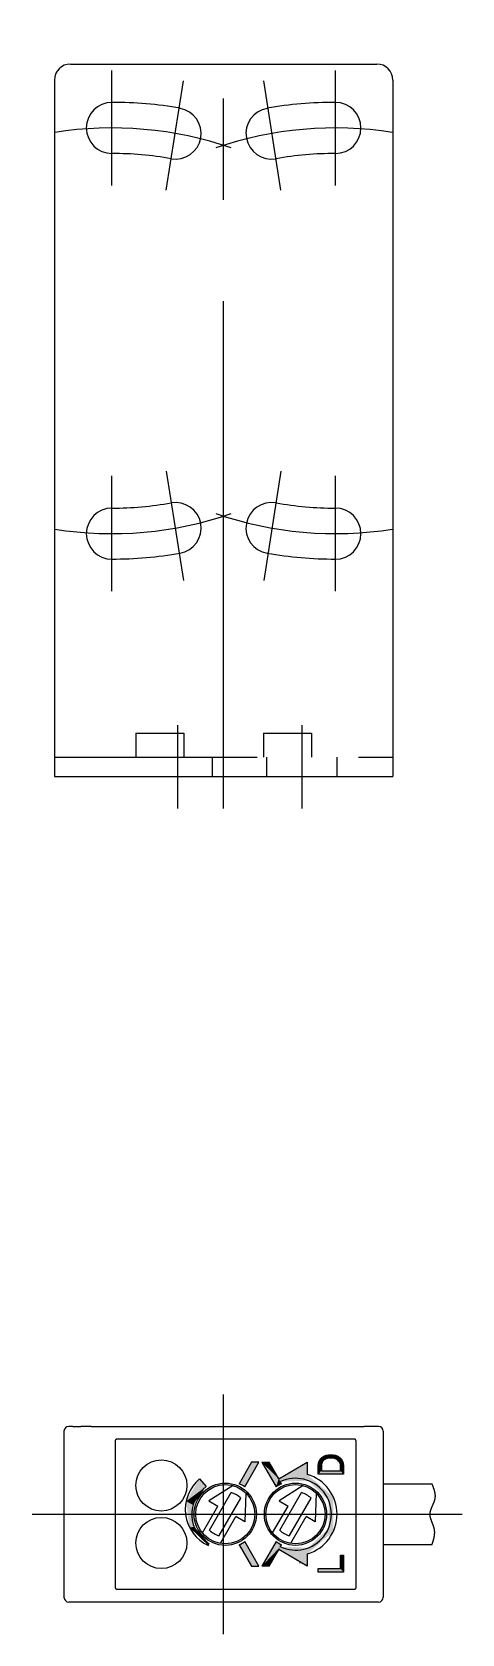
# Model space of a CAD drawing. Extents: x -19 to 104, y -28 to 519.
# Drawn here: x 76.9 to 103.8, y 240 to 340.2 of the extents above; entities that cross this region are included whole.
import ezdxf

# ---------------------------------------------------------------- set-up
doc = ezdxf.new("R2010")
doc.units = 0
doc.linetypes.add('CENTER', pattern=[50.8, 31.75, -6.35, 6.35, -6.35])
doc.linetypes.add('DASHED', pattern=[19.05, 12.7, -6.35])
doc.layers.get('0').update_dxf_attribs({"linetype": 'CONTINUOUS'})
doc.layers.add('CENTER', color=1, linetype='CONTINUOUS')

# ---------------------------------------------------------------- blocks, each defined once
blk = doc.blocks.new('*U2')
at = {"color": 3, "linetype": 'CONTINUOUS', "extrusion": (0, 0, -1)}
for points in [[(-92.33, 249.67), (-91.27, 250.7), (-91.73, 250.7)], [(-91.27, 250.7), (-92.33, 249.67), (-92.16, 249.16)], [(-94.12, 250.7), (-94.12, 249.94), (-92.33, 249.67)], [(-94.12, 249.94), (-94.19, 249.55), (-92.33, 249.67)], [(-94.12, 249.94), (-95.75, 248.53), (-94.19, 249.55)], [(-92.33, 249.67), (-92.43, 249.49), (-92.16, 249.16)], [(-92.43, 249.49), (-92.33, 249.27), (-92.16, 249.16)], [(-92.33, 249.67), (-94.19, 249.55), (-92.43, 249.49)], [(-92.43, 249.49), (-92.51, 249.36), (-92.33, 249.27)], [(-94.19, 249.55), (-95.75, 248.53), (-95.45, 248.33)], [(-95.75, 248.53), (-95.75, 246.38), (-95.45, 248.33)], [(-95.45, 248.33), (-95.75, 246.38), (-95.45, 246.57)], [(-92.16, 245.74), (-92.33, 245.63), (-91.27, 244.2)], [(-95.75, 246.38), (-94.12, 244.96), (-94.19, 245.35)], [(-95.45, 246.57), (-95.75, 246.38), (-94.19, 245.35)], [(-92.33, 245.63), (-92.51, 245.54), (-91.27, 244.2)], [(-92.51, 245.54), (-92.43, 245.41), (-91.27, 244.2)], [(-92.43, 245.41), (-92.33, 245.24), (-91.27, 244.2)], [(-92.33, 245.24), (-91.73, 244.2), (-91.27, 244.2)], [(-92.43, 245.41), (-94.19, 245.35), (-92.33, 245.24)], [(-94.19, 245.35), (-94.12, 244.96), (-92.33, 245.24)], [(-92.33, 245.24), (-94.12, 244.96), (-94.12, 244.2)]]:
    blk.add_solid(points, dxfattribs=at)
blk = doc.blocks.new('*U3')
at = {"color": 3, "linetype": 'CONTINUOUS', "extrusion": (0, 0, -1)}
for points in [[(-87.37, 249.67), (-87.78, 249.18), (-86.53, 248.26)], [(-87.78, 249.18), (-86.96, 248.04), (-86.53, 248.26)], [(-86.53, 248.26), (-86.96, 248.04), (-86.74, 246.63)], [(-86.96, 248.04), (-87.04, 246.65), (-86.74, 246.63)], [(-87.04, 246.65), (-87.98, 245.61), (-86.74, 246.63)], [(-86.74, 246.63), (-87.98, 245.61), (-87.92, 245.49)]]:
    blk.add_solid(points, dxfattribs=at)
blk = doc.blocks.new('*U4')
at = {"color": 3, "linetype": 'CONTINUOUS'}
for points in [[(90.2, 245.74), (90.03, 245.63), (91.09, 244.2)], [(90.03, 245.63), (89.85, 245.54), (91.09, 244.2)], [(89.85, 245.54), (90.62, 244.2), (91.09, 244.2)]]:
    blk.add_solid(points, dxfattribs=at)
blk = doc.blocks.new('*U5')
at = {"color": 3, "linetype": 'CONTINUOUS'}
for points in [[(89.85, 249.36), (91.09, 250.7), (90.62, 250.7)], [(91.09, 250.7), (89.85, 249.36), (90.03, 249.27)], [(91.09, 250.7), (90.03, 249.27), (90.2, 249.16)]]:
    blk.add_solid(points, dxfattribs=at)
blk = doc.blocks.new('*U6')
at = {"color": 3, "linetype": 'CONTINUOUS', "extrusion": (0, 0, -1)}
for points in [[(-96.19, 244.05), (-96.19, 244.88), (-96.38, 244.88)], [(-96.38, 244.88), (-96.38, 243.83), (-96.19, 244.05)], [(-94.81, 244.05), (-96.38, 243.83), (-94.81, 243.83)], [(-96.38, 243.83), (-94.81, 244.05), (-96.19, 244.05)]]:
    blk.add_solid(points, dxfattribs=at)
blk = doc.blocks.new('*U7')
at = {"color": 3, "linetype": 'CONTINUOUS', "extrusion": (0, 0, -1)}
for points in [[(-94.88, 250.81), (-95.11, 250.79), (-94.84, 250.72)], [(-95.11, 250.79), (-95.07, 250.74), (-94.84, 250.72)], [(-95.07, 250.74), (-95.04, 250.68), (-94.84, 250.72)], [(-94.93, 250.89), (-95.18, 250.85), (-94.88, 250.81)], [(-95.18, 250.85), (-95.11, 250.79), (-94.88, 250.81)], [(-95, 250.97), (-95.48, 250.95), (-94.93, 250.89)], [(-95.48, 250.95), (-95.37, 250.93), (-94.93, 250.89)], [(-95.37, 250.93), (-95.27, 250.9), (-94.93, 250.89)], [(-95.27, 250.9), (-95.18, 250.85), (-94.93, 250.89)], [(-95.09, 251.05), (-96.1, 251.04), (-95, 250.97)], [(-96.1, 251.04), (-96.19, 250.96), (-95, 250.97)], [(-95, 250.97), (-96.19, 250.96), (-95.6, 250.96)], [(-95, 250.97), (-95.6, 250.96), (-95.48, 250.95)], [(-96, 251.1), (-96.1, 251.04), (-95.09, 251.05)], [(-95.19, 251.1), (-96, 251.1), (-95.09, 251.05)], [(-95.88, 251.14), (-96, 251.1), (-95.19, 251.1)], [(-95.31, 251.14), (-95.88, 251.14), (-95.19, 251.1)], [(-95.75, 251.17), (-95.88, 251.14), (-95.31, 251.14)], [(-95.45, 251.17), (-95.75, 251.17), (-95.31, 251.14)], [(-95.6, 251.17), (-95.75, 251.17), (-95.45, 251.17)], [(-96.19, 250.96), (-95.72, 250.95), (-95.6, 250.96)], [(-96.19, 250.96), (-96.26, 250.89), (-95.72, 250.95)], [(-95.72, 250.95), (-96.26, 250.89), (-95.83, 250.93)], [(-95.83, 250.93), (-96.26, 250.89), (-95.92, 250.89)], [(-95.92, 250.89), (-96.26, 250.89), (-96.01, 250.85)], [(-96.26, 250.89), (-96.31, 250.81), (-96.01, 250.85)], [(-96.01, 250.85), (-96.31, 250.81), (-96.08, 250.78)], [(-96.31, 250.81), (-96.35, 250.72), (-96.08, 250.78)], [(-96.08, 250.78), (-96.35, 250.72), (-96.12, 250.74)], [(-96.12, 250.74), (-96.35, 250.72), (-96.15, 250.69)], [(-94.82, 250.62), (-95, 250.57), (-94.81, 250.51)], [(-95, 250.57), (-95, 250.5), (-94.81, 250.51)], [(-94.81, 250.51), (-95, 250.5), (-94.81, 249.95)], [(-95, 250.5), (-95, 250.17), (-94.81, 249.95)], [(-96.19, 250.17), (-96.38, 249.95), (-94.81, 249.95)], [(-94.81, 249.95), (-95, 250.17), (-96.19, 250.17)], [(-94.84, 250.72), (-95.04, 250.68), (-94.82, 250.62)], [(-95.04, 250.68), (-95.02, 250.63), (-94.82, 250.62)], [(-95.02, 250.63), (-95, 250.57), (-94.82, 250.62)], [(-96.35, 250.72), (-96.37, 250.62), (-96.15, 250.69)], [(-96.15, 250.69), (-96.37, 250.62), (-96.18, 250.63)], [(-96.18, 250.63), (-96.37, 250.62), (-96.19, 250.57)], [(-96.37, 250.62), (-96.38, 250.51), (-96.19, 250.57)], [(-96.19, 250.57), (-96.38, 250.51), (-96.19, 250.5)], [(-96.38, 250.51), (-96.38, 249.95), (-96.19, 250.5)], [(-96.19, 250.5), (-96.38, 249.95), (-96.19, 250.17)]]:
    blk.add_solid(points, dxfattribs=at)

msp = doc.modelspace()

# ---------------------------------------------------------------- linework, layer by layer
at = {"color": 7, "linetype": 'CONTINUOUS'}
for p, q in [((79.28, 338.24), (98.48, 338.24)), ((78.28, 337.24), (78.28, 314.04)), ((99.48, 337.24), (99.48, 293.64)), ((81.88, 332.66), (81.88, 332.65)), ((95.88, 332.66), (95.88, 332.65)), ((78.28, 314.04), (78.28, 293.64)), ((81.88, 310.43), (81.88, 310.44)), ((95.88, 310.43), (95.88, 310.44)), ((78.28, 293.64), (99.48, 293.64)), ((79.44, 252.95), (79.18, 252.95)), ((79.44, 252.95), (79.94, 252.95)), ((80.58, 252.95), (79.94, 252.95)), ((80.58, 252.95), (97.68, 252.95)), ((98.58, 252.95), (97.68, 252.95)), ((78.88, 252.65), (78.88, 242.25)), ((82.08, 252.01), (82.08, 242.89)), ((97.04, 252.15), (82.22, 252.15)), ((97.18, 242.89), (97.18, 252.01)), ((98.88, 252.65), (98.88, 242.25)), ((94.84, 250.72), (94.88, 250.81)), ((94.88, 250.81), (94.93, 250.89)), ((94.93, 250.89), (95, 250.97)), ((95, 250.97), (95.09, 251.05)), ((95.07, 250.74), (95.04, 250.68)), ((95.11, 250.79), (95.07, 250.74)), ((95.09, 251.05), (95.19, 251.1)), ((95.18, 250.85), (95.11, 250.79)), ((95.27, 250.9), (95.18, 250.85)), ((95.19, 251.1), (95.31, 251.14)), ((95.37, 250.93), (95.27, 250.9)), ((95.31, 251.14), (95.45, 251.17)), ((95.48, 250.95), (95.37, 250.93)), ((95.45, 251.17), (95.6, 251.17)), ((95.6, 250.96), (95.48, 250.95)), ((95.6, 251.17), (95.75, 251.17)), ((95.72, 250.95), (95.6, 250.96)), ((95.83, 250.93), (95.72, 250.95)), ((95.75, 251.17), (95.88, 251.14)), ((95.92, 250.89), (95.83, 250.93)), ((95.88, 251.14), (96, 251.1)), ((96.01, 250.85), (95.92, 250.89)), ((96, 251.1), (96.1, 251.04)), ((96.08, 250.78), (96.01, 250.85)), ((96.12, 250.74), (96.08, 250.78)), ((96.1, 251.04), (96.19, 250.96)), ((96.15, 250.69), (96.12, 250.74)), ((96.19, 250.96), (96.26, 250.89)), ((96.26, 250.89), (96.31, 250.81)), ((96.31, 250.81), (96.35, 250.72)), ((90.62, 250.7), (89.85, 249.36)), ((90.2, 249.16), (91.09, 250.7)), ((91.09, 250.7), (90.62, 250.7)), ((91.27, 250.7), (91.73, 250.7)), ((91.27, 250.7), (92.16, 249.16)), ((92.33, 249.67), (91.73, 250.7)), ((92.33, 249.67), (94.12, 250.7)), ((94.12, 250.7), (94.12, 249.94)), ((94.81, 250.51), (94.82, 250.62)), ((94.81, 249.95), (94.81, 250.51)), ((96.38, 249.95), (94.81, 249.95)), ((94.82, 250.62), (94.84, 250.72)), ((95.02, 250.63), (95, 250.57)), ((95, 250.57), (95, 250.5)), ((95, 250.5), (95, 250.17)), ((95, 250.17), (96.19, 250.17)), ((95.04, 250.68), (95.02, 250.63)), ((96.18, 250.63), (96.15, 250.69)), ((96.19, 250.57), (96.18, 250.63)), ((96.19, 250.5), (96.19, 250.57)), ((96.19, 250.17), (96.19, 250.5)), ((96.35, 250.72), (96.37, 250.62)), ((96.37, 250.62), (96.38, 250.51)), ((96.38, 250.51), (96.38, 249.95)), ((86.58, 249.25), (86.58, 249.25)), ((86.58, 249.25), (86.58, 249.25)), ((86.58, 249.25), (86.58, 249.25)), ((86.58, 249.25), (86.58, 249.25)), ((86.58, 249.25), (86.58, 249.25)), ((86.58, 249.25), (86.58, 249.25)), ((86.58, 249.25), (86.58, 249.25)), ((86.58, 249.25), (86.58, 249.25)), ((86.58, 249.25), (86.58, 249.25)), ((86.58, 249.25), (86.58, 249.25)), ((87.37, 249.67), (87.78, 249.18)), ((89.47, 249.24), (87.96, 248.28)), ((88, 246.46), (89.36, 248.8)), ((90.11, 249.14), (90.11, 249.14)), ((90.28, 248.77), (90.21, 246.98)), ((93.87, 249.24), (92.35, 248.28)), ((92.4, 246.46), (93.76, 248.8)), ((92.51, 249.36), (92.43, 249.49)), ((94.68, 248.77), (94.61, 246.98)), ((98.88, 249.35), (101.94, 249.35)), ((87.55, 246.28), (88.52, 247.95)), ((87.96, 248.28), (88.52, 247.95)), ((88.61, 246.11), (89.96, 248.45)), ((89.78, 248.14), (89.78, 248.14)), ((89.78, 248.14), (89.78, 248.14)), ((89.78, 248.14), (89.78, 248.14)), ((89.78, 248.14), (89.78, 248.14)), ((89.78, 248.14), (89.78, 248.14)), ((89.78, 248.14), (89.78, 248.14)), ((89.78, 248.14), (89.78, 248.14)), ((89.78, 248.14), (89.78, 248.14)), ((91.95, 246.28), (92.92, 247.95)), ((92.35, 248.28), (92.92, 247.95)), ((93.01, 246.11), (94.36, 248.45)), ((94.18, 248.14), (94.18, 248.14)), ((94.18, 248.14), (94.18, 248.14)), ((94.18, 248.14), (94.18, 248.14)), ((94.18, 248.14), (94.18, 248.14)), ((88.68, 245.63), (89.64, 247.3)), ((90.21, 246.98), (89.64, 247.3)), ((90.83, 247.45), (90.83, 247.45)), ((90.83, 247.45), (90.83, 247.45)), ((90.83, 247.45), (90.83, 247.45)), ((90.83, 247.45), (90.83, 247.45)), ((90.83, 247.45), (90.83, 247.45)), ((90.83, 247.45), (90.83, 247.45)), ((90.83, 247.45), (90.83, 247.45)), ((90.83, 247.45), (90.83, 247.45)), ((90.83, 247.45), (90.83, 247.45)), ((90.83, 247.45), (90.83, 247.45)), ((93.08, 245.63), (94.04, 247.3)), ((94.61, 246.98), (94.04, 247.3)), ((91.09, 244.2), (90.2, 245.74)), ((92.16, 245.74), (91.27, 244.2)), ((86.58, 245.65), (86.58, 245.65)), ((86.58, 245.65), (86.58, 245.65)), ((86.58, 245.65), (86.58, 245.65)), ((86.58, 245.65), (86.58, 245.65)), ((86.58, 245.65), (86.58, 245.65)), ((86.58, 245.65), (86.58, 245.65)), ((86.58, 245.65), (86.58, 245.65)), ((86.58, 245.65), (86.58, 245.65)), ((86.58, 245.65), (86.58, 245.65)), ((86.58, 245.65), (86.58, 245.65)), ((87.92, 245.49), (87.98, 245.61)), ((89.85, 245.54), (90.62, 244.2)), ((91.73, 244.2), (92.33, 245.24)), ((94.12, 244.2), (92.33, 245.24)), ((92.43, 245.41), (92.51, 245.54)), ((94.12, 244.96), (94.12, 244.2)), ((96.19, 244.05), (96.19, 244.88)), ((96.19, 244.88), (96.38, 244.88)), ((96.38, 244.88), (96.38, 243.83)), ((98.88, 245.55), (101.94, 245.55)), ((90.62, 244.2), (91.09, 244.2)), ((91.73, 244.2), (91.27, 244.2)), ((93.64, 244.39), (93.65, 244.4)), ((94.81, 243.83), (94.81, 244.05)), ((94.81, 244.05), (96.19, 244.05)), ((96.38, 243.83), (94.81, 243.83)), ((82.22, 242.75), (97.04, 242.75)), ((79.44, 241.95), (79.18, 241.95)), ((79.94, 241.95), (79.44, 241.95)), ((80.58, 241.95), (79.94, 241.95)), ((97.68, 241.95), (80.58, 241.95)), ((98.58, 241.95), (97.68, 241.95))]:
    msp.add_line(p, q, dxfattribs=at)
at = {"color": 3, "linetype": 'DASHED'}
for p, q in [((83.38, 296.34), (86.38, 296.34)), ((83.38, 296.34), (83.38, 294.84)), ((86.38, 296.34), (86.38, 294.84)), ((91.38, 296.34), (94.38, 296.34)), ((91.38, 296.34), (91.38, 294.84)), ((94.38, 296.34), (94.38, 294.84)), ((78.28, 294.84), (99.48, 294.84)), ((88.18, 293.64), (88.18, 294.84)), ((91.58, 293.64), (91.58, 294.84)), ((95.98, 293.64), (95.98, 294.84))]:
    msp.add_line(p, q, dxfattribs=at)
at = {"color": 7}
for points in [[(82.22, 252.15, 0), (82.22, 252.15, 0), (82.22, 252.15, 0), (82.22, 252.15, 0), (82.21, 252.15, 0), (82.21, 252.15, 0), (82.21, 252.15, 0), (82.21, 252.15, 0), (82.21, 252.15, 0), (82.21, 252.15, 0), (82.21, 252.15, 0), (82.21, 252.15, 0), (82.21, 252.15, 0), (82.21, 252.15, 0), (82.2, 252.15, 0), (82.2, 252.15, 0), (82.2, 252.15, 0), (82.2, 252.15, 0), (82.2, 252.15, 0), (82.2, 252.15, 0), (82.2, 252.15, 0), (82.2, 252.15, 0), (82.2, 252.15, 0), (82.2, 252.15, 0), (82.19, 252.15, 0), (82.19, 252.15, 0), (82.19, 252.15, 0), (82.19, 252.15, 0), (82.19, 252.15, 0), (82.19, 252.15, 0), (82.19, 252.15, 0), (82.19, 252.15, 0), (82.19, 252.15, 0), (82.19, 252.15, 0), (82.18, 252.15, 0), (82.18, 252.15, 0), (82.18, 252.15, 0), (82.18, 252.15, 0), (82.18, 252.15, 0), (82.18, 252.15, 0), (82.18, 252.15, 0), (82.18, 252.15, 0), (82.18, 252.15, 0), (82.18, 252.15, 0), (82.18, 252.15, 0), (82.17, 252.15, 0), (82.17, 252.15, 0), (82.17, 252.15, 0), (82.17, 252.15, 0), (82.17, 252.15, 0), (82.17, 252.14, 0), (82.17, 252.14, 0), (82.17, 252.14, 0), (82.17, 252.14, 0), (82.17, 252.14, 0), (82.17, 252.14, 0), (82.16, 252.14, 0), (82.16, 252.14, 0), (82.16, 252.14, 0), (82.16, 252.14, 0), (82.16, 252.14, 0), (82.16, 252.14, 0), (82.16, 252.14, 0), (82.16, 252.14, 0), (82.16, 252.14, 0), (82.16, 252.14, 0), (82.16, 252.14, 0), (82.15, 252.14, 0), (82.15, 252.14, 0), (82.15, 252.14, 0), (82.15, 252.14, 0), (82.15, 252.14, 0), (82.15, 252.14, 0), (82.15, 252.14, 0), (82.15, 252.13, 0), (82.15, 252.13, 0), (82.15, 252.13, 0), (82.15, 252.13, 0), (82.15, 252.13, 0), (82.14, 252.13, 0), (82.14, 252.13, 0), (82.14, 252.13, 0), (82.14, 252.13, 0), (82.14, 252.13, 0), (82.14, 252.13, 0), (82.14, 252.13, 0), (82.14, 252.13, 0), (82.14, 252.13, 0), (82.14, 252.13, 0), (82.14, 252.13, 0), (82.14, 252.13, 0), (82.13, 252.13, 0), (82.13, 252.12, 0), (82.13, 252.12, 0), (82.13, 252.12, 0), (82.13, 252.12, 0), (82.13, 252.12, 0), (82.13, 252.12, 0), (82.13, 252.12, 0), (82.13, 252.12, 0), (82.13, 252.12, 0), (82.13, 252.12, 0), (82.13, 252.12, 0), (82.13, 252.12, 0), (82.12, 252.12, 0), (82.12, 252.12, 0), (82.12, 252.12, 0), (82.12, 252.12, 0), (82.12, 252.12, 0), (82.12, 252.11, 0), (82.12, 252.11, 0), (82.12, 252.11, 0), (82.12, 252.11, 0), (82.12, 252.11, 0), (82.12, 252.11, 0), (82.12, 252.11, 0), (82.12, 252.11, 0), (82.12, 252.11, 0), (82.11, 252.11, 0), (82.11, 252.11, 0), (82.11, 252.11, 0), (82.11, 252.11, 0), (82.11, 252.1, 0), (82.11, 252.1, 0), (82.11, 252.1, 0), (82.11, 252.1, 0), (82.11, 252.1, 0), (82.11, 252.1, 0), (82.11, 252.1, 0), (82.11, 252.1, 0), (82.11, 252.1, 0), (82.11, 252.1, 0), (82.11, 252.1, 0), (82.11, 252.1, 0), (82.1, 252.1, 0), (82.1, 252.09, 0), (82.1, 252.09, 0), (82.1, 252.09, 0), (82.1, 252.09, 0), (82.1, 252.09, 0), (82.1, 252.09, 0), (82.1, 252.09, 0), (82.1, 252.09, 0), (82.1, 252.09, 0), (82.1, 252.09, 0), (82.1, 252.09, 0), (82.1, 252.09, 0), (82.1, 252.09, 0), (82.1, 252.08, 0), (82.1, 252.08, 0), (82.1, 252.08, 0), (82.1, 252.08, 0), (82.1, 252.08, 0), (82.09, 252.08, 0), (82.09, 252.08, 0), (82.09, 252.08, 0), (82.09, 252.08, 0), (82.09, 252.08, 0), (82.09, 252.07, 0), (82.09, 252.07, 0), (82.09, 252.07, 0), (82.09, 252.07, 0), (82.09, 252.07, 0), (82.09, 252.07, 0), (82.09, 252.07, 0), (82.09, 252.07, 0), (82.09, 252.07, 0), (82.09, 252.07, 0), (82.09, 252.07, 0), (82.09, 252.07, 0), (82.09, 252.06, 0), (82.09, 252.06, 0), (82.09, 252.06, 0), (82.09, 252.06, 0), (82.09, 252.06, 0), (82.09, 252.06, 0), (82.09, 252.06, 0), (82.09, 252.06, 0), (82.09, 252.06, 0), (82.09, 252.06, 0), (82.09, 252.06, 0), (82.09, 252.06, 0), (82.08, 252.05, 0), (82.08, 252.05, 0), (82.08, 252.05, 0), (82.08, 252.05, 0), (82.08, 252.05, 0), (82.08, 252.05, 0), (82.08, 252.05, 0), (82.08, 252.05, 0), (82.08, 252.05, 0), (82.08, 252.04, 0), (82.08, 252.04, 0), (82.08, 252.04, 0), (82.08, 252.04, 0), (82.08, 252.04, 0), (82.08, 252.04, 0), (82.08, 252.04, 0), (82.08, 252.04, 0), (82.08, 252.04, 0), (82.08, 252.04, 0), (82.08, 252.03, 0), (82.08, 252.03, 0), (82.08, 252.03, 0), (82.08, 252.03, 0), (82.08, 252.03, 0), (82.08, 252.03, 0), (82.08, 252.03, 0), (82.08, 252.03, 0), (82.08, 252.03, 0), (82.08, 252.03, 0), (82.08, 252.03, 0), (82.08, 252.03, 0), (82.08, 252.02, 0), (82.08, 252.02, 0), (82.08, 252.02, 0), (82.08, 252.02, 0), (82.08, 252.02, 0), (82.08, 252.02, 0), (82.08, 252.02, 0), (82.08, 252.02, 0), (82.08, 252.02, 0), (82.08, 252.01, 0), (82.08, 252.01, 0)], [(97.18, 252.01, 0), (97.18, 252.01, 0), (97.18, 252.02, 0), (97.18, 252.02, 0), (97.18, 252.02, 0), (97.18, 252.02, 0), (97.18, 252.02, 0), (97.18, 252.02, 0), (97.18, 252.02, 0), (97.18, 252.02, 0), (97.18, 252.02, 0), (97.18, 252.03, 0), (97.18, 252.03, 0), (97.18, 252.03, 0), (97.18, 252.03, 0), (97.18, 252.03, 0), (97.18, 252.03, 0), (97.18, 252.03, 0), (97.18, 252.03, 0), (97.18, 252.03, 0), (97.18, 252.03, 0), (97.18, 252.03, 0), (97.18, 252.03, 0), (97.18, 252.04, 0), (97.18, 252.04, 0), (97.18, 252.04, 0), (97.18, 252.04, 0), (97.18, 252.04, 0), (97.18, 252.04, 0), (97.17, 252.04, 0), (97.17, 252.04, 0), (97.17, 252.04, 0), (97.17, 252.04, 0), (97.17, 252.05, 0), (97.17, 252.05, 0), (97.17, 252.05, 0), (97.17, 252.05, 0), (97.17, 252.05, 0), (97.17, 252.05, 0), (97.17, 252.05, 0), (97.17, 252.05, 0), (97.17, 252.05, 0), (97.17, 252.06, 0), (97.17, 252.06, 0), (97.17, 252.06, 0), (97.17, 252.06, 0), (97.17, 252.06, 0), (97.17, 252.06, 0), (97.17, 252.06, 0), (97.17, 252.06, 0), (97.17, 252.06, 0), (97.17, 252.06, 0), (97.17, 252.06, 0), (97.17, 252.06, 0), (97.17, 252.07, 0), (97.17, 252.07, 0), (97.17, 252.07, 0), (97.17, 252.07, 0), (97.17, 252.07, 0), (97.17, 252.07, 0), (97.17, 252.07, 0), (97.17, 252.07, 0), (97.17, 252.07, 0), (97.17, 252.07, 0), (97.17, 252.07, 0), (97.16, 252.07, 0), (97.16, 252.08, 0), (97.16, 252.08, 0), (97.16, 252.08, 0), (97.16, 252.08, 0), (97.16, 252.08, 0), (97.16, 252.08, 0), (97.16, 252.08, 0), (97.16, 252.08, 0), (97.16, 252.08, 0), (97.16, 252.08, 0), (97.16, 252.09, 0), (97.16, 252.09, 0), (97.16, 252.09, 0), (97.16, 252.09, 0), (97.16, 252.09, 0), (97.16, 252.09, 0), (97.16, 252.09, 0), (97.16, 252.09, 0), (97.16, 252.09, 0), (97.16, 252.09, 0), (97.15, 252.09, 0), (97.15, 252.09, 0), (97.15, 252.09, 0), (97.15, 252.1, 0), (97.15, 252.1, 0), (97.15, 252.1, 0), (97.15, 252.1, 0), (97.15, 252.1, 0), (97.15, 252.1, 0), (97.15, 252.1, 0), (97.15, 252.1, 0), (97.15, 252.1, 0), (97.15, 252.1, 0), (97.15, 252.1, 0), (97.15, 252.1, 0), (97.15, 252.1, 0), (97.14, 252.11, 0), (97.14, 252.11, 0), (97.14, 252.11, 0), (97.14, 252.11, 0), (97.14, 252.11, 0), (97.14, 252.11, 0), (97.14, 252.11, 0), (97.14, 252.11, 0), (97.14, 252.11, 0), (97.14, 252.11, 0), (97.14, 252.11, 0), (97.14, 252.11, 0), (97.14, 252.11, 0), (97.14, 252.12, 0), (97.14, 252.12, 0), (97.13, 252.12, 0), (97.13, 252.12, 0), (97.13, 252.12, 0), (97.13, 252.12, 0), (97.13, 252.12, 0), (97.13, 252.12, 0), (97.13, 252.12, 0), (97.13, 252.12, 0), (97.13, 252.12, 0), (97.13, 252.12, 0), (97.13, 252.12, 0), (97.13, 252.12, 0), (97.13, 252.12, 0), (97.12, 252.12, 0), (97.12, 252.12, 0), (97.12, 252.13, 0), (97.12, 252.13, 0), (97.12, 252.13, 0), (97.12, 252.13, 0), (97.12, 252.13, 0), (97.12, 252.13, 0), (97.12, 252.13, 0), (97.12, 252.13, 0), (97.12, 252.13, 0), (97.12, 252.13, 0), (97.11, 252.13, 0), (97.11, 252.13, 0), (97.11, 252.13, 0), (97.11, 252.13, 0), (97.11, 252.13, 0), (97.11, 252.13, 0), (97.11, 252.13, 0), (97.11, 252.13, 0), (97.11, 252.14, 0), (97.11, 252.14, 0), (97.11, 252.14, 0), (97.11, 252.14, 0), (97.1, 252.14, 0), (97.1, 252.14, 0), (97.1, 252.14, 0), (97.1, 252.14, 0), (97.1, 252.14, 0), (97.1, 252.14, 0), (97.1, 252.14, 0), (97.1, 252.14, 0), (97.1, 252.14, 0), (97.1, 252.14, 0), (97.1, 252.14, 0), (97.09, 252.14, 0), (97.09, 252.14, 0), (97.09, 252.14, 0), (97.09, 252.14, 0), (97.09, 252.14, 0), (97.09, 252.14, 0), (97.09, 252.14, 0), (97.09, 252.14, 0), (97.09, 252.14, 0), (97.09, 252.15, 0), (97.09, 252.15, 0), (97.08, 252.15, 0), (97.08, 252.15, 0), (97.08, 252.15, 0), (97.08, 252.15, 0), (97.08, 252.15, 0), (97.08, 252.15, 0), (97.08, 252.15, 0), (97.08, 252.15, 0), (97.08, 252.15, 0), (97.08, 252.15, 0), (97.08, 252.15, 0), (97.07, 252.15, 0), (97.07, 252.15, 0), (97.07, 252.15, 0), (97.07, 252.15, 0), (97.07, 252.15, 0), (97.07, 252.15, 0), (97.07, 252.15, 0), (97.07, 252.15, 0), (97.07, 252.15, 0), (97.07, 252.15, 0), (97.06, 252.15, 0), (97.06, 252.15, 0), (97.06, 252.15, 0), (97.06, 252.15, 0), (97.06, 252.15, 0), (97.06, 252.15, 0), (97.06, 252.15, 0), (97.06, 252.15, 0), (97.06, 252.15, 0), (97.06, 252.15, 0), (97.06, 252.15, 0), (97.05, 252.15, 0), (97.05, 252.15, 0), (97.05, 252.15, 0), (97.05, 252.15, 0), (97.05, 252.15, 0), (97.05, 252.15, 0), (97.05, 252.15, 0), (97.05, 252.15, 0), (97.05, 252.15, 0), (97.05, 252.15, 0), (97.04, 252.15, 0), (97.04, 252.15, 0), (97.04, 252.15, 0), (97.04, 252.15, 0), (97.04, 252.15, 0), (97.04, 252.15, 0)], [(82.08, 242.89, 0), (82.08, 242.89, 0), (82.08, 242.89, 0), (82.08, 242.89, 0), (82.08, 242.89, 0), (82.08, 242.89, 0), (82.08, 242.89, 0), (82.08, 242.88, 0), (82.08, 242.88, 0), (82.08, 242.88, 0), (82.08, 242.88, 0), (82.08, 242.88, 0), (82.08, 242.88, 0), (82.08, 242.88, 0), (82.08, 242.88, 0), (82.08, 242.88, 0), (82.08, 242.88, 0), (82.08, 242.88, 0), (82.08, 242.88, 0), (82.08, 242.87, 0), (82.08, 242.87, 0), (82.08, 242.87, 0), (82.08, 242.87, 0), (82.08, 242.87, 0), (82.08, 242.87, 0), (82.08, 242.87, 0), (82.08, 242.87, 0), (82.08, 242.87, 0), (82.08, 242.87, 0), (82.08, 242.86, 0), (82.08, 242.86, 0), (82.08, 242.86, 0), (82.08, 242.86, 0), (82.08, 242.86, 0), (82.08, 242.86, 0), (82.08, 242.86, 0), (82.08, 242.86, 0), (82.08, 242.86, 0), (82.08, 242.85, 0), (82.08, 242.85, 0), (82.08, 242.85, 0), (82.08, 242.85, 0), (82.09, 242.85, 0), (82.09, 242.85, 0), (82.09, 242.85, 0), (82.09, 242.85, 0), (82.09, 242.85, 0), (82.09, 242.85, 0), (82.09, 242.85, 0), (82.09, 242.84, 0), (82.09, 242.84, 0), (82.09, 242.84, 0), (82.09, 242.84, 0), (82.09, 242.84, 0), (82.09, 242.84, 0), (82.09, 242.84, 0), (82.09, 242.84, 0), (82.09, 242.84, 0), (82.09, 242.84, 0), (82.09, 242.84, 0), (82.09, 242.84, 0), (82.09, 242.83, 0), (82.09, 242.83, 0), (82.09, 242.83, 0), (82.09, 242.83, 0), (82.09, 242.83, 0), (82.09, 242.83, 0), (82.09, 242.83, 0), (82.09, 242.83, 0), (82.09, 242.83, 0), (82.09, 242.83, 0), (82.1, 242.82, 0), (82.1, 242.82, 0), (82.1, 242.82, 0), (82.1, 242.82, 0), (82.1, 242.82, 0), (82.1, 242.82, 0), (82.1, 242.82, 0), (82.1, 242.82, 0), (82.1, 242.82, 0), (82.1, 242.82, 0), (82.1, 242.82, 0), (82.1, 242.82, 0), (82.1, 242.81, 0), (82.1, 242.81, 0), (82.1, 242.81, 0), (82.1, 242.81, 0), (82.1, 242.81, 0), (82.1, 242.81, 0), (82.1, 242.81, 0), (82.11, 242.81, 0), (82.11, 242.81, 0), (82.11, 242.81, 0), (82.11, 242.81, 0), (82.11, 242.81, 0), (82.11, 242.81, 0), (82.11, 242.81, 0), (82.11, 242.8, 0), (82.11, 242.8, 0), (82.11, 242.8, 0), (82.11, 242.8, 0), (82.11, 242.8, 0), (82.11, 242.8, 0), (82.11, 242.8, 0), (82.11, 242.8, 0), (82.11, 242.8, 0), (82.12, 242.8, 0), (82.12, 242.8, 0), (82.12, 242.8, 0), (82.12, 242.79, 0), (82.12, 242.79, 0), (82.12, 242.79, 0), (82.12, 242.79, 0), (82.12, 242.79, 0), (82.12, 242.79, 0), (82.12, 242.79, 0), (82.12, 242.79, 0), (82.12, 242.79, 0), (82.12, 242.79, 0), (82.12, 242.79, 0), (82.13, 242.79, 0), (82.13, 242.79, 0), (82.13, 242.79, 0), (82.13, 242.79, 0), (82.13, 242.78, 0), (82.13, 242.78, 0), (82.13, 242.78, 0), (82.13, 242.78, 0), (82.13, 242.78, 0), (82.13, 242.78, 0), (82.13, 242.78, 0), (82.13, 242.78, 0), (82.13, 242.78, 0), (82.14, 242.78, 0), (82.14, 242.78, 0), (82.14, 242.78, 0), (82.14, 242.78, 0), (82.14, 242.78, 0), (82.14, 242.78, 0), (82.14, 242.78, 0), (82.14, 242.78, 0), (82.14, 242.78, 0), (82.14, 242.78, 0), (82.14, 242.77, 0), (82.14, 242.77, 0), (82.15, 242.77, 0), (82.15, 242.77, 0), (82.15, 242.77, 0), (82.15, 242.77, 0), (82.15, 242.77, 0), (82.15, 242.77, 0), (82.15, 242.77, 0), (82.15, 242.77, 0), (82.15, 242.77, 0), (82.15, 242.77, 0), (82.15, 242.77, 0), (82.15, 242.77, 0), (82.16, 242.77, 0), (82.16, 242.77, 0), (82.16, 242.77, 0), (82.16, 242.77, 0), (82.16, 242.77, 0), (82.16, 242.76, 0), (82.16, 242.76, 0), (82.16, 242.76, 0), (82.16, 242.76, 0), (82.16, 242.76, 0), (82.16, 242.76, 0), (82.17, 242.76, 0), (82.17, 242.76, 0), (82.17, 242.76, 0), (82.17, 242.76, 0), (82.17, 242.76, 0), (82.17, 242.76, 0), (82.17, 242.76, 0), (82.17, 242.76, 0), (82.17, 242.76, 0), (82.17, 242.76, 0), (82.17, 242.76, 0), (82.18, 242.76, 0), (82.18, 242.76, 0), (82.18, 242.76, 0), (82.18, 242.76, 0), (82.18, 242.76, 0), (82.18, 242.76, 0), (82.18, 242.76, 0), (82.18, 242.76, 0), (82.18, 242.76, 0), (82.18, 242.76, 0), (82.18, 242.76, 0), (82.19, 242.76, 0), (82.19, 242.76, 0), (82.19, 242.76, 0), (82.19, 242.76, 0), (82.19, 242.76, 0), (82.19, 242.76, 0), (82.19, 242.76, 0), (82.19, 242.76, 0), (82.19, 242.76, 0), (82.19, 242.76, 0), (82.2, 242.76, 0), (82.2, 242.76, 0), (82.2, 242.76, 0), (82.2, 242.75, 0), (82.2, 242.75, 0), (82.2, 242.75, 0), (82.2, 242.75, 0), (82.2, 242.75, 0), (82.2, 242.75, 0), (82.2, 242.75, 0), (82.21, 242.75, 0), (82.21, 242.75, 0), (82.21, 242.75, 0), (82.21, 242.75, 0), (82.21, 242.75, 0), (82.21, 242.75, 0), (82.21, 242.75, 0), (82.21, 242.75, 0), (82.21, 242.75, 0), (82.21, 242.75, 0), (82.22, 242.75, 0), (82.22, 242.75, 0), (82.22, 242.75, 0), (82.22, 242.75, 0)], [(97.04, 242.75, 0), (97.04, 242.75, 0), (97.04, 242.75, 0), (97.04, 242.75, 0), (97.04, 242.75, 0), (97.04, 242.75, 0), (97.05, 242.75, 0), (97.05, 242.75, 0), (97.05, 242.75, 0), (97.05, 242.75, 0), (97.05, 242.75, 0), (97.05, 242.75, 0), (97.05, 242.75, 0), (97.05, 242.75, 0), (97.05, 242.75, 0), (97.05, 242.75, 0), (97.06, 242.75, 0), (97.06, 242.75, 0), (97.06, 242.75, 0), (97.06, 242.75, 0), (97.06, 242.75, 0), (97.06, 242.76, 0), (97.06, 242.76, 0), (97.06, 242.76, 0), (97.06, 242.76, 0), (97.06, 242.76, 0), (97.06, 242.76, 0), (97.07, 242.76, 0), (97.07, 242.76, 0), (97.07, 242.76, 0), (97.07, 242.76, 0), (97.07, 242.76, 0), (97.07, 242.76, 0), (97.07, 242.76, 0), (97.07, 242.76, 0), (97.07, 242.76, 0), (97.07, 242.76, 0), (97.08, 242.76, 0), (97.08, 242.76, 0), (97.08, 242.76, 0), (97.08, 242.76, 0), (97.08, 242.76, 0), (97.08, 242.76, 0), (97.08, 242.76, 0), (97.08, 242.76, 0), (97.08, 242.76, 0), (97.08, 242.76, 0), (97.08, 242.76, 0), (97.09, 242.76, 0), (97.09, 242.76, 0), (97.09, 242.76, 0), (97.09, 242.76, 0), (97.09, 242.76, 0), (97.09, 242.76, 0), (97.09, 242.76, 0), (97.09, 242.76, 0), (97.09, 242.76, 0), (97.09, 242.76, 0), (97.09, 242.76, 0), (97.1, 242.76, 0), (97.1, 242.76, 0), (97.1, 242.76, 0), (97.1, 242.77, 0), (97.1, 242.77, 0), (97.1, 242.77, 0), (97.1, 242.77, 0), (97.1, 242.77, 0), (97.1, 242.77, 0), (97.1, 242.77, 0), (97.1, 242.77, 0), (97.11, 242.77, 0), (97.11, 242.77, 0), (97.11, 242.77, 0), (97.11, 242.77, 0), (97.11, 242.77, 0), (97.11, 242.77, 0), (97.11, 242.77, 0), (97.11, 242.77, 0), (97.11, 242.77, 0), (97.11, 242.77, 0), (97.11, 242.77, 0), (97.11, 242.78, 0), (97.12, 242.78, 0), (97.12, 242.78, 0), (97.12, 242.78, 0), (97.12, 242.78, 0), (97.12, 242.78, 0), (97.12, 242.78, 0), (97.12, 242.78, 0), (97.12, 242.78, 0), (97.12, 242.78, 0), (97.12, 242.78, 0), (97.12, 242.78, 0), (97.12, 242.78, 0), (97.13, 242.78, 0), (97.13, 242.78, 0), (97.13, 242.78, 0), (97.13, 242.78, 0), (97.13, 242.78, 0), (97.13, 242.78, 0), (97.13, 242.79, 0), (97.13, 242.79, 0), (97.13, 242.79, 0), (97.13, 242.79, 0), (97.13, 242.79, 0), (97.13, 242.79, 0), (97.13, 242.79, 0), (97.14, 242.79, 0), (97.14, 242.79, 0), (97.14, 242.79, 0), (97.14, 242.79, 0), (97.14, 242.79, 0), (97.14, 242.79, 0), (97.14, 242.79, 0), (97.14, 242.79, 0), (97.14, 242.8, 0), (97.14, 242.8, 0), (97.14, 242.8, 0), (97.14, 242.8, 0), (97.14, 242.8, 0), (97.14, 242.8, 0), (97.14, 242.8, 0), (97.15, 242.8, 0), (97.15, 242.8, 0), (97.15, 242.8, 0), (97.15, 242.8, 0), (97.15, 242.8, 0), (97.15, 242.81, 0), (97.15, 242.81, 0), (97.15, 242.81, 0), (97.15, 242.81, 0), (97.15, 242.81, 0), (97.15, 242.81, 0), (97.15, 242.81, 0), (97.15, 242.81, 0), (97.15, 242.81, 0), (97.15, 242.81, 0), (97.15, 242.81, 0), (97.16, 242.81, 0), (97.16, 242.81, 0), (97.16, 242.81, 0), (97.16, 242.82, 0), (97.16, 242.82, 0), (97.16, 242.82, 0), (97.16, 242.82, 0), (97.16, 242.82, 0), (97.16, 242.82, 0), (97.16, 242.82, 0), (97.16, 242.82, 0), (97.16, 242.82, 0), (97.16, 242.82, 0), (97.16, 242.82, 0), (97.16, 242.82, 0), (97.16, 242.83, 0), (97.16, 242.83, 0), (97.16, 242.83, 0), (97.16, 242.83, 0), (97.16, 242.83, 0), (97.16, 242.83, 0), (97.17, 242.83, 0), (97.17, 242.83, 0), (97.17, 242.83, 0), (97.17, 242.83, 0), (97.17, 242.84, 0), (97.17, 242.84, 0), (97.17, 242.84, 0), (97.17, 242.84, 0), (97.17, 242.84, 0), (97.17, 242.84, 0), (97.17, 242.84, 0), (97.17, 242.84, 0), (97.17, 242.84, 0), (97.17, 242.84, 0), (97.17, 242.84, 0), (97.17, 242.84, 0), (97.17, 242.85, 0), (97.17, 242.85, 0), (97.17, 242.85, 0), (97.17, 242.85, 0), (97.17, 242.85, 0), (97.17, 242.85, 0), (97.17, 242.85, 0), (97.17, 242.85, 0), (97.17, 242.85, 0), (97.17, 242.85, 0), (97.17, 242.85, 0), (97.17, 242.86, 0), (97.17, 242.86, 0), (97.17, 242.86, 0), (97.17, 242.86, 0), (97.17, 242.86, 0), (97.17, 242.86, 0), (97.17, 242.86, 0), (97.17, 242.86, 0), (97.17, 242.86, 0), (97.18, 242.87, 0), (97.18, 242.87, 0), (97.18, 242.87, 0), (97.18, 242.87, 0), (97.18, 242.87, 0), (97.18, 242.87, 0), (97.18, 242.87, 0), (97.18, 242.87, 0), (97.18, 242.87, 0), (97.18, 242.87, 0), (97.18, 242.88, 0), (97.18, 242.88, 0), (97.18, 242.88, 0), (97.18, 242.88, 0), (97.18, 242.88, 0), (97.18, 242.88, 0), (97.18, 242.88, 0), (97.18, 242.88, 0), (97.18, 242.88, 0), (97.18, 242.88, 0), (97.18, 242.88, 0), (97.18, 242.88, 0), (97.18, 242.89, 0), (97.18, 242.89, 0), (97.18, 242.89, 0), (97.18, 242.89, 0), (97.18, 242.89, 0), (97.18, 242.89, 0), (97.18, 242.89, 0)]]:
    msp.add_polyline3d(points, dxfattribs=at)
at = {"color": 3}
msp.add_polyline3d([(101.94, 245.55, 0), (101.94, 245.57, 0), (101.95, 245.59, 0), (101.96, 245.6, 0), (101.96, 245.62, 0), (101.97, 245.64, 0), (101.97, 245.66, 0), (101.98, 245.68, 0), (101.98, 245.69, 0), (101.99, 245.71, 0), (101.99, 245.73, 0), (102, 245.75, 0), (102, 245.76, 0), (102.01, 245.78, 0), (102.01, 245.8, 0), (102.02, 245.81, 0), (102.02, 245.83, 0), (102.03, 245.85, 0), (102.03, 245.87, 0), (102.04, 245.88, 0), (102.04, 245.9, 0), (102.05, 245.92, 0), (102.05, 245.94, 0), (102.05, 245.95, 0), (102.06, 245.97, 0), (102.06, 245.99, 0), (102.06, 246.01, 0), (102.07, 246.02, 0), (102.07, 246.04, 0), (102.07, 246.06, 0), (102.08, 246.08, 0), (102.08, 246.09, 0), (102.08, 246.11, 0), (102.08, 246.13, 0), (102.09, 246.15, 0), (102.09, 246.16, 0), (102.09, 246.18, 0), (102.09, 246.2, 0), (102.09, 246.22, 0), (102.09, 246.23, 0), (102.09, 246.25, 0), (102.1, 246.27, 0), (102.1, 246.28, 0), (102.1, 246.3, 0), (102.1, 246.32, 0), (102.1, 246.34, 0), (102.1, 246.35, 0), (102.09, 246.37, 0), (102.09, 246.39, 0), (102.09, 246.41, 0), (102.09, 246.42, 0), (102.09, 246.44, 0), (102.09, 246.46, 0), (102.08, 246.47, 0), (102.08, 246.49, 0), (102.08, 246.51, 0), (102.08, 246.53, 0), (102.07, 246.54, 0), (102.07, 246.56, 0), (102.06, 246.58, 0), (102.06, 246.59, 0), (102.05, 246.61, 0), (102.05, 246.63, 0), (102.04, 246.65, 0), (102.04, 246.66, 0), (102.03, 246.68, 0), (102.03, 246.7, 0), (102.02, 246.71, 0), (102.02, 246.73, 0), (102.01, 246.75, 0), (102, 246.76, 0), (102, 246.78, 0), (101.99, 246.8, 0), (101.98, 246.81, 0), (101.98, 246.83, 0), (101.97, 246.85, 0), (101.96, 246.87, 0), (101.96, 246.88, 0), (101.95, 246.9, 0), (101.94, 246.92, 0), (101.94, 246.93, 0), (101.93, 246.95, 0), (101.92, 246.97, 0), (101.92, 246.98, 0), (101.91, 247, 0), (101.9, 247.02, 0), (101.9, 247.03, 0), (101.89, 247.05, 0), (101.89, 247.07, 0), (101.88, 247.09, 0), (101.87, 247.1, 0), (101.87, 247.12, 0), (101.86, 247.14, 0), (101.86, 247.15, 0), (101.85, 247.17, 0), (101.85, 247.19, 0), (101.84, 247.2, 0), (101.84, 247.22, 0), (101.83, 247.24, 0), (101.83, 247.25, 0), (101.83, 247.27, 0), (101.82, 247.29, 0), (101.82, 247.3, 0), (101.82, 247.32, 0), (101.81, 247.34, 0), (101.81, 247.35, 0), (101.81, 247.37, 0), (101.81, 247.39, 0), (101.81, 247.4, 0), (101.81, 247.42, 0), (101.81, 247.44, 0), (101.81, 247.45, 0), (101.81, 247.47, 0), (101.81, 247.49, 0), (101.81, 247.5, 0), (101.81, 247.52, 0), (101.81, 247.54, 0), (101.82, 247.55, 0), (101.82, 247.57, 0), (101.82, 247.59, 0), (101.83, 247.6, 0), (101.83, 247.62, 0), (101.83, 247.64, 0), (101.84, 247.65, 0), (101.84, 247.67, 0), (101.85, 247.69, 0), (101.85, 247.7, 0), (101.86, 247.72, 0), (101.86, 247.74, 0), (101.87, 247.75, 0), (101.88, 247.77, 0), (101.88, 247.79, 0), (101.89, 247.8, 0), (101.9, 247.82, 0), (101.9, 247.84, 0), (101.91, 247.85, 0), (101.92, 247.87, 0), (101.92, 247.89, 0), (101.93, 247.9, 0), (101.94, 247.92, 0), (101.94, 247.94, 0), (101.95, 247.95, 0), (101.96, 247.97, 0), (101.97, 247.99, 0), (101.97, 248, 0), (101.98, 248.02, 0), (101.99, 248.04, 0), (102, 248.05, 0), (102, 248.07, 0), (102.01, 248.09, 0), (102.02, 248.1, 0), (102.03, 248.12, 0), (102.03, 248.14, 0), (102.04, 248.15, 0), (102.05, 248.17, 0), (102.05, 248.19, 0), (102.06, 248.21, 0), (102.06, 248.22, 0), (102.07, 248.24, 0), (102.08, 248.25, 0), (102.08, 248.27, 0), (102.09, 248.29, 0), (102.09, 248.31, 0), (102.1, 248.32, 0), (102.1, 248.34, 0), (102.11, 248.36, 0), (102.11, 248.37, 0), (102.11, 248.39, 0), (102.12, 248.41, 0), (102.12, 248.42, 0), (102.12, 248.44, 0), (102.13, 248.46, 0), (102.13, 248.47, 0), (102.13, 248.49, 0), (102.13, 248.51, 0), (102.13, 248.53, 0), (102.14, 248.54, 0), (102.14, 248.56, 0), (102.14, 248.58, 0), (102.14, 248.59, 0), (102.14, 248.61, 0), (102.14, 248.63, 0), (102.13, 248.65, 0), (102.13, 248.66, 0), (102.13, 248.68, 0), (102.13, 248.7, 0), (102.13, 248.71, 0), (102.13, 248.73, 0), (102.12, 248.75, 0), (102.12, 248.76, 0), (102.12, 248.78, 0), (102.11, 248.8, 0), (102.11, 248.82, 0), (102.11, 248.83, 0), (102.1, 248.85, 0), (102.1, 248.87, 0), (102.1, 248.89, 0), (102.09, 248.9, 0), (102.09, 248.92, 0), (102.08, 248.94, 0), (102.08, 248.96, 0), (102.07, 248.97, 0), (102.07, 248.99, 0), (102.06, 249.01, 0), (102.06, 249.02, 0), (102.05, 249.04, 0), (102.05, 249.06, 0), (102.04, 249.08, 0), (102.03, 249.09, 0), (102.03, 249.11, 0), (102.02, 249.13, 0), (102.02, 249.15, 0), (102.01, 249.16, 0), (102, 249.18, 0), (102, 249.2, 0), (101.99, 249.21, 0), (101.99, 249.23, 0), (101.98, 249.25, 0), (101.97, 249.27, 0), (101.97, 249.28, 0), (101.96, 249.3, 0), (101.95, 249.32, 0), (101.95, 249.34, 0), (101.94, 249.35, 0)], dxfattribs=at)
at = {"color": 7, "linetype": 'CONTINUOUS'}
for centre, radius in [((84.98, 249.25), 1.6), ((88.98, 247.45), 1.95), ((88.98, 247.45), 1.85), ((93.38, 247.45), 1.95), ((93.38, 247.45), 1.85), ((84.98, 245.65), 1.6)]:
    msp.add_circle(centre, radius, dxfattribs=at)
for centre, radius, start, end in [((79.28, 337.24), 1, 90, 180), ((98.48, 337.24), 1, 0, 90), ((81.88, 334.24), 1.6, 90, 270), ((81.94, 311.24), 24.6, 80.1322, 90.1322), ((85.87, 333.89), 1.6, 260, 80), ((91.88, 333.89), 1.6, 100, 280), ((95.82, 311.24), 24.6, 89.8678, 99.8678), ((95.88, 334.24), 1.6, 270, 90), ((81.88, 311.24), 21.4, 80, 90), ((95.88, 311.24), 21.4, 90, 100), ((81.88, 308.84), 1.6, 90, 270), ((81.88, 331.84), 21.4, 270, 280), ((85.87, 309.19), 1.6, 280, 100), ((91.88, 309.19), 1.6, 80, 260), ((95.88, 331.84), 21.4, 260, 270), ((95.88, 308.84), 1.6, 270, 90), ((81.94, 331.85), 24.6, 269.8678, 279.8678), ((95.82, 331.85), 24.6, 260.1322, 270.1322), ((79.18, 252.65), 0.3, 90, 180), ((98.58, 252.65), 0.3, 0, 90), ((93.38, 247.45), 2.6, 286.6628, 73.3372), ((88.98, 247.75), 2.5, 130, 245), ((88.98, 247.45), 2.1, 124.7313, 241.5387), ((88.98, 247.45), 1.4, 45.5448, 74.4998), ((88.98, 247.45), 2.1, 54.535, 65.465), ((93.38, 247.45), 2.1, 114.535, 125.465), ((93.38, 247.45), 2.25, 245.0997, 114.9003), ((93.38, 247.45), 1.4, 45.5987, 74.4998), ((88.98, 247.45), 1.4, 225.5987, 254.4552), ((88.98, 247.45), 2.1, 294.535, 305.465), ((93.38, 247.45), 2.1, 234.535, 245.465), ((93.38, 247.45), 1.4, 225.5987, 254.4552), ((79.18, 242.25), 0.3, 180, 270), ((98.58, 242.25), 0.3, 270, 0)]:
    msp.add_arc(centre, radius, start, end, dxfattribs=at)
at = {"layer": 'CENTER', "color": 1, "linetype": 'CENTER'}
for p, q in [((88.88, 291.64), (88.88, 340.24)), ((81.88, 330.64), (81.88, 337.84)), ((85.28, 330.34), (86.37, 337.18)), ((92.47, 330.34), (91.39, 337.18)), ((95.88, 330.64), (95.88, 337.84)), ((81.88, 305.24), (81.88, 312.45)), ((85.28, 312.75), (86.37, 305.91)), ((92.47, 312.75), (91.39, 305.91)), ((95.88, 305.24), (95.88, 312.45)), ((85.98, 296.84), (85.98, 291.64)), ((93.78, 296.84), (93.78, 291.64)), ((88.88, 239.95), (88.88, 254.95)), ((76.88, 247.45), (103.81, 247.45))]:
    msp.add_line(p, q, dxfattribs=at)
for centre, start, end in [((81.88, 311.24), 71.0173, 98.9579), ((95.88, 311.24), 81.0421, 108.9827), ((81.88, 331.84), 261.0421, 288.9827), ((95.88, 331.84), 251.0173, 278.9579)]:
    msp.add_arc(centre, 23, start, end, dxfattribs=at)

# ---------------------------------------------------------------- block references
at = {"color": 3, "linetype": 'CONTINUOUS'}
for name in ['*U7', '*U5', '*U2', '*U3', '*U4', '*U6']:
    msp.add_blockref(name, (0, 0), dxfattribs=at)

doc.saveas('drawing.dxf')
